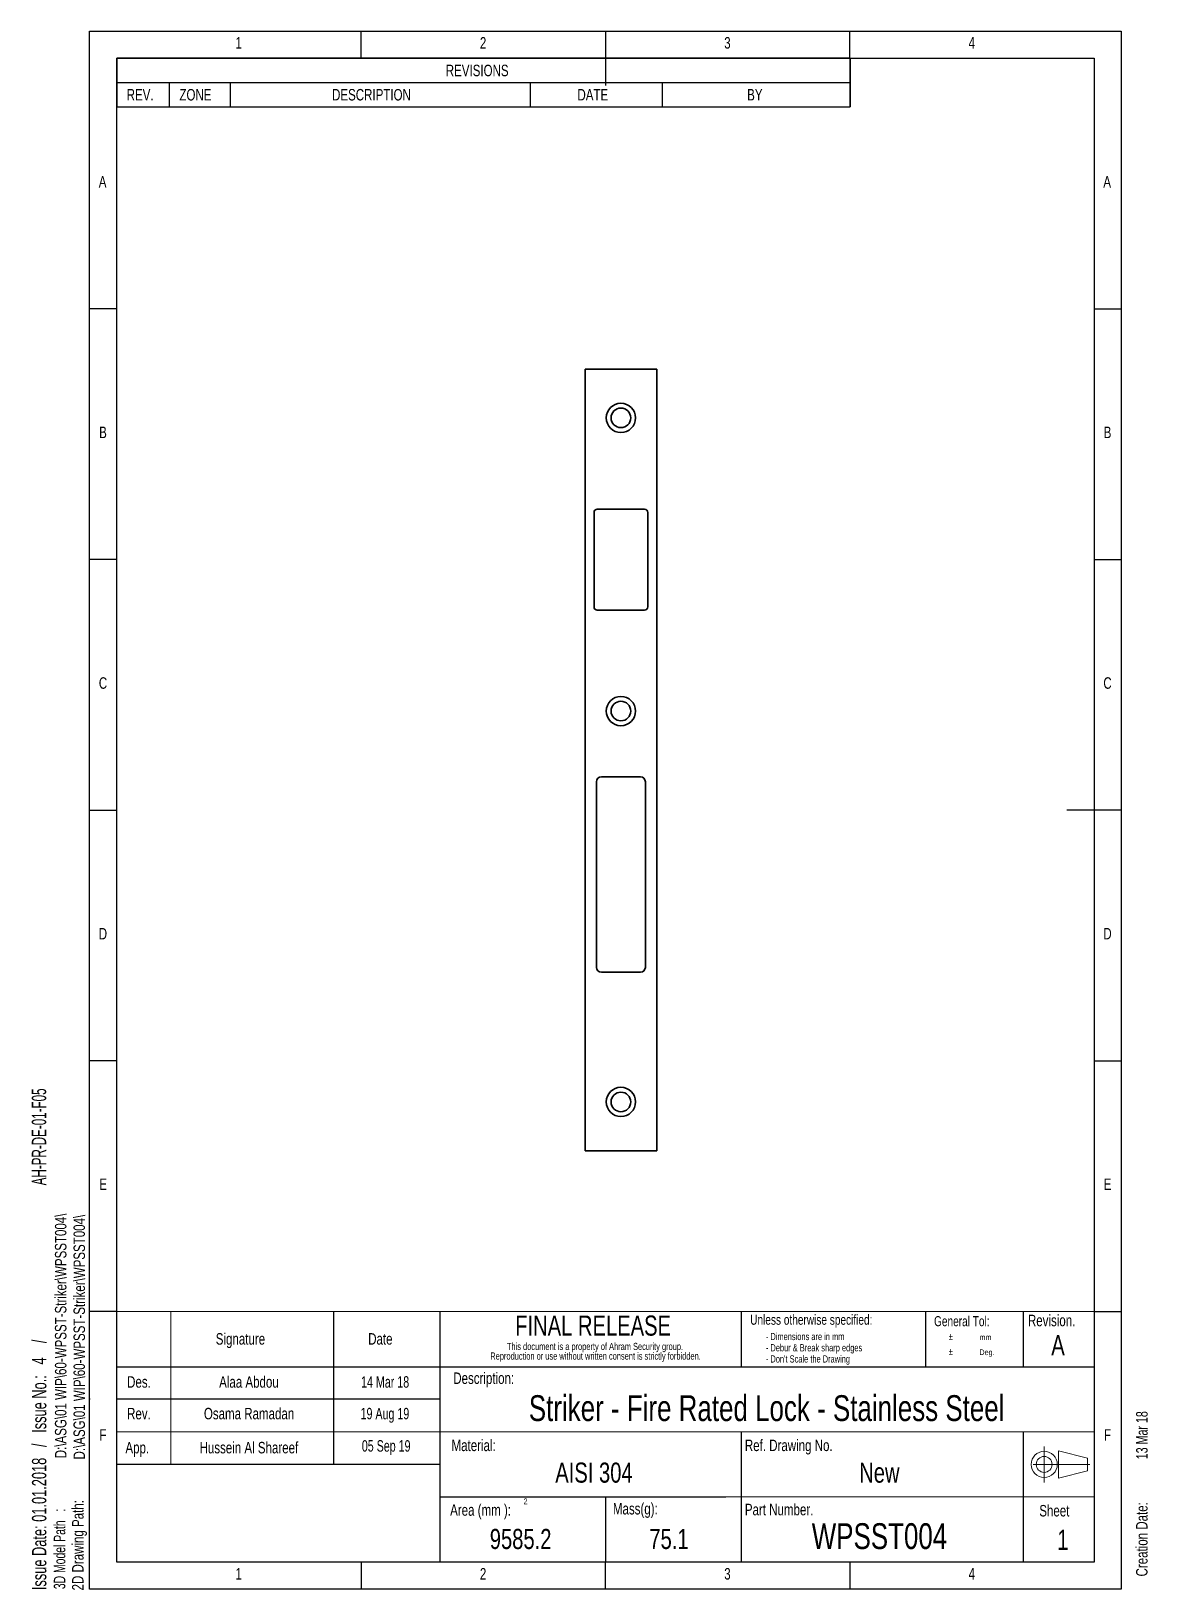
# Model space of a CAD drawing. Header units: millimetres. Extents: x 1 to 207, y 4 to 292.
import ezdxf

# ---------------------------------------------------------------- set-up
doc = ezdxf.new("R2010")
doc.units = ezdxf.units.MM
doc.linetypes.add('CENTERX2', pattern=[20.32, 12.7, -2.54, 2.54, -2.54])
doc.layers.add('FORMAT', color=7, linetype='Continuous')
doc.styles.add('SLDTEXTSTYLE0', font='TXT', dxfattribs={"width": 0.75})
doc.styles.add('SLDTEXTSTYLE1', font='TXT', dxfattribs={"width": 0.676471})
doc.styles.add('SLDTEXTSTYLE2', font='TXT', dxfattribs={"width": 0.666667})
doc.styles.add('SLDTEXTSTYLE3', font='TXT', dxfattribs={"width": 0.605})
doc.styles.add('SLDTEXTSTYLE4', font='TXT', dxfattribs={"width": 0.694444})

# ---------------------------------------------------------------- blocks, each defined once
blk = doc.blocks.new('SW_NOTE_0')
at = {"layer": 'FORMAT', "color": 0, "char_height": 1.3229, "attachment_point": 2, "style": 'SLDTEXTSTYLE0'}
for s, insert in [('Reproduction or use without written consent is strictly forbidden.', (22.49, -0.06)), ('This document is a property of Ahram Security group.', (22.39, 1.71))]:
    blk.add_mtext(s, dxfattribs=dict(at, insert=insert))
blk = doc.blocks.new('SW_NOTE_0_1')
at = {"layer": 'FORMAT', "color": 0, "attachment_point": 1, "style": 'SLDTEXTSTYLE0'}
for s, insert, char_height in [('%%p', (0, 1.71), 1.323), ('mm', (5.65, 1.44), 1.058), ('%%p', (0, -1.06), 1.323), ('Deg.', (5.65, -1.32), 1.058)]:
    blk.add_mtext(s, dxfattribs=dict(at, insert=insert, char_height=char_height))
blk = doc.blocks.new('SW_NOTE_0_2')
at = {"layer": 'FORMAT', "color": 0, "char_height": 2.6458, "attachment_point": 1, "rotation": 90}
for s, insert, style in [('AH-PR-DE-01-F05', (-3.44, 74.57), 'SLDTEXTSTYLE3'), ('Issue Date: 01.01.2018   /   Issue No.:   4    /', (-3.41, 0), 'SLDTEXTSTYLE2')]:
    blk.add_mtext(s, dxfattribs=dict(at, insert=insert, style=style))
blk = doc.blocks.new('SW_NOTE_0_3')
at = {"layer": 'FORMAT', "color": 0, "char_height": 1.3229, "attachment_point": 1, "style": 'SLDTEXTSTYLE0'}
for s, insert in [('- Dimensions are in mm', (0, 1.71)), ('- Debur & Break sharp edges', (0, -0.36)), ("- Don't Scale the Drawing", (0, -2.42))]:
    blk.add_mtext(s, dxfattribs=dict(at, insert=insert))
blk = doc.blocks.new('SW_TABLEANNOTATION_0')
at = {"layer": 'FORMAT', "color": 0}
for p, q in [((0, 0), (0, -4.47)), ((0, 0), (9.67, 0)), ((0, 0), (0, -8.94)), ((135.07, 0), (0, 0)), ((9.67, 0), (20.87, 0)), ((20.87, 0), (76.18, 0)), ((76.18, 0), (100.44, 0)), ((100.44, 0), (135.07, 0)), ((135.07, 0), (135.07, -4.47)), ((135.07, -8.94), (135.07, 0)), ((0, -4.47), (0, -8.94)), ((0, -4.47), (9.67, -4.47)), ((9.67, -4.47), (9.67, -8.94)), ((9.67, -4.47), (20.87, -4.47)), ((20.87, -4.47), (20.87, -8.94)), ((20.87, -4.47), (76.18, -4.47)), ((76.18, -4.47), (76.18, -8.94)), ((76.18, -4.47), (100.44, -4.47)), ((100.44, -4.47), (100.44, -8.94)), ((100.44, -4.47), (135.07, -4.47)), ((135.07, -4.47), (135.07, -8.94)), ((0, -8.94), (9.67, -8.94)), ((0, -8.94), (135.07, -8.94)), ((9.67, -8.94), (20.87, -8.94)), ((20.87, -8.94), (76.18, -8.94)), ((76.18, -8.94), (100.44, -8.94)), ((100.44, -8.94), (135.07, -8.94))]:
    blk.add_line(p, q, dxfattribs=at)
at = {"layer": 'FORMAT', "color": 0, "attachment_point": 1, "style": 'SLDTEXTSTYLE0'}
for s, insert, char_height in [('REVISIONS', (60.61, -1.18), 2.117), ('REV.', (1.84, -5.65), 2.117), ('ZONE', (11.56, -5.65), 2.117), ('DESCRIPTION', (39.67, -5.65), 2.1167), ('DATE', (84.86, -5.65), 2.117), ('BY', (116.11, -5.65), 2.117)]:
    blk.add_mtext(s, dxfattribs=dict(at, insert=insert, char_height=char_height))

msp = doc.modelspace()

# ---------------------------------------------------------------- linework, layer by layer
at = {"color": 8, "linetype": 'Continuous', "lineweight": 25}
for p, q in [((12, 4.5), (12, 291.5)), ((12, 291.5), (202, 291.5)), ((62, 286.5), (62, 291.5)), ((107, 291.5), (107, 286.5)), ((152, 286.5), (152, 291.5)), ((202, 291.5), (202, 4.5)), ((17, 9.5), (17, 286.5)), ((17, 286.5), (197, 286.5)), ((197, 286.5), (197, 9.5)), ((17, 240.33), (12, 240.33)), ((197, 240.33), (202, 240.33)), ((17, 194.17), (12, 194.17)), ((197, 194.17), (202, 194.17)), ((12, 148), (17, 148)), ((202, 148), (197, 148)), ((17, 101.83), (12, 101.83)), ((197, 101.83), (202, 101.83)), ((17, 55.67), (12, 55.67)), ((197, 55.67), (202, 55.67)), ((197, 9.5), (17, 9.5)), ((62, 9.5), (62, 4.5)), ((107, 4.5), (107, 9.5)), ((152, 9.5), (152, 4.5)), ((202, 4.5), (12, 4.5))]:
    msp.add_line(p, q, dxfattribs=at)
at = {"color": 7, "linetype": 'Continuous', "lineweight": 35}
for p, q in [((103.26, 229.27), (103.26, 85.27)), ((116.46, 229.27), (103.26, 229.27)), ((116.46, 85.27), (116.46, 229.27)), ((104.91, 202.87), (104.91, 185.47)), ((105.51, 203.47), (114.21, 203.47)), ((114.81, 185.47), (114.81, 202.87)), ((105.51, 184.87), (114.21, 184.87)), ((105.36, 153.25), (105.36, 119.05)), ((106.26, 154.15), (113.46, 154.15)), ((114.36, 153.25), (114.36, 119.05)), ((106.26, 118.15), (113.46, 118.15)), ((116.46, 85.27), (103.26, 85.27))]:
    msp.add_line(p, q, dxfattribs=at)
at = {"color": 7, "linetype": 'Continuous', "lineweight": 18}
for p, q in [((12, 55.67), (197, 55.67)), ((27, 55.67), (27, 27.5)), ((12.14, 39.5), (12, 39.5)), ((84.16, 33.5), (17, 33.5)), ((84.16, 33.5), (197, 33.5)), ((190.47, 30.01), (190.47, 24.99)), ((195.81, 28.68), (190.47, 30.01)), ((195.81, 26.32), (190.47, 24.99)), ((195.81, 28.68), (195.81, 26.32)), ((129.2, 21.5), (197, 21.5)), ((17, 9.5), (197, 9.5))]:
    msp.add_line(p, q, dxfattribs=at)
at = {"color": 7, "linetype": 'CENTERX2', "lineweight": 18}
for p, q in [((187.82, 30.81), (187.82, 24.19)), ((185.79, 27.5), (196.2, 27.5))]:
    msp.add_line(p, q, dxfattribs=at)
at = {"color": 7, "linetype": 'Continuous', "lineweight": 35}
for centre, radius in [((109.86, 220.27), 2.7), ((109.86, 220.27), 1.8), ((109.86, 166.27), 2.7), ((109.86, 166.27), 1.8), ((109.86, 94.27), 2.7), ((109.86, 94.27), 1.8)]:
    msp.add_circle(centre, radius, dxfattribs=at)
at = {"color": 7, "linetype": 'Continuous', "lineweight": 18}
for radius in [2.41, 1.46]:
    msp.add_circle((187.82, 27.5), radius, dxfattribs=at)
at = {"color": 7, "linetype": 'Continuous', "lineweight": 35}
for centre, radius, start, end in [((105.51, 202.87), 0.6, 90, 180), ((114.21, 202.87), 0.6, 0, 90), ((105.51, 185.47), 0.6, 180, 270), ((114.21, 185.47), 0.6, 270, 0), ((106.26, 153.25), 0.9, 90, 180), ((113.46, 153.25), 0.9, 0, 90), ((106.26, 119.05), 0.9, 180, 270), ((113.46, 119.05), 0.9, 270, 0)]:
    msp.add_arc(centre, radius, start, end, dxfattribs=at)
at = {"layer": 'FORMAT', "color": 7, "lineweight": 25}
for p, q in [((107, 291.5), (107, 281.5)), ((202, 148), (192, 148))]:
    msp.add_line(p, q, dxfattribs=at)
at = {"layer": 'FORMAT', "color": 7}
for p, q in [((57, 27.5), (57, 55.67)), ((76.5, 55.67), (76.5, 9.5)), ((166, 45.5), (166, 55.67)), ((17, 45.5), (197, 45.5)), ((76.5, 39.5), (17, 39.5)), ((132, 33.5), (132, 9.5)), ((184, 9.5), (184, 33.5)), ((76.5, 27.5), (17, 27.5)), ((76.5, 21.5), (129.2, 21.5)), ((132, 9.5), (132, 9.5))]:
    msp.add_line(p, q, dxfattribs=at)
at = {"layer": 'FORMAT', "color": 7, "linetype": 'Continuous'}
msp.add_line((132, 55.67), (132, 45.5), dxfattribs=at)
at = {"layer": 'FORMAT'}
for p, q in [((184, 45.5), (184, 55.67)), ((12.14, 39.5), (12, 39.5)), ((107, 21.5), (107, 9.5))]:
    msp.add_line(p, q, dxfattribs=at)

# ---------------------------------------------------------------- block references
for name, p in [('SW_TABLEANNOTATION_0', (17, 286.5)), ('SW_NOTE_0_3', (136.56, 50.01))]:
    msp.add_blockref(name, p, dxfattribs=at)
at = {"layer": 'FORMAT', "color": 7}
for name, p in [('SW_NOTE_0_2', (4.81, 4.34)), ('SW_NOTE_0', (82.7, 48.18)), ('SW_NOTE_0_1', (170.23, 50.01))]:
    msp.add_blockref(name, p, dxfattribs=at)

# ---------------------------------------------------------------- texts
at = {"color": 7, "linetype": 'Continuous', "lineweight": 0, "style": 'SLDTEXTSTYLE0'}
for s, insert, char_height, attachment_point in [('1', (39.48, 290.41), 2.12, 2), ('2', (84.48, 290.41), 2.12, 2), ('3', (129.48, 290.41), 2.12, 2), ('4', (174.48, 290.41), 2.12, 2), ('A', (14.41, 264.82), 2.12, 2), ('A', (199.41, 264.82), 2.12, 2), ('B', (14.48, 218.66), 2.12, 2), ('B', (199.48, 218.66), 2.12, 2), ('C', (14.48, 172.49), 2.12, 2), ('C', (199.48, 172.49), 2.12, 2), ('D', (14.47, 126.32), 2.12, 2), ('D', (199.47, 126.32), 2.12, 2), ('E', (14.5, 80.16), 2.12, 2), ('E', (199.5, 80.16), 2.12, 2), ('Signature', (35.25, 51.68), 2.117, 1), ('Des.', (18.92, 43.75), 2.117, 1), ('Description:', (78.99, 44.44), 2.1167, 1), ('Striker - Fire Rated Lock - Stainless Steel', (136.7, 40.25), 4.7625, 2), ('Rev.', (18.92, 37.92), 2.117, 1), ('F', (14.48, 33.99), 2.12, 2), ('App.', (18.61, 31.65), 2.117, 1), ('Material:', (78.67, 32.07), 2.117, 1), ('Ref. Drawing No.', (132.69, 32.07), 2.1167, 1), ('F', (199.48, 33.99), 2.12, 2), ('AISI 304', (104.9, 27.84), 3.704, 2), ('Mass(g):', (108.39, 20.4), 2.117, 1), ('Part Number.', (132.69, 20.24), 2.1167, 1), ('Sheet', (186.91, 20.03), 2.117, 1), ('WPSST004', (157.48, 16.67), 4.763, 2), ('1', (191.26, 15.46), 3.7, 2), ('1', (39.48, 8.41), 2.12, 2), ('2', (84.48, 8.41), 2.12, 2), ('3', (129.48, 8.41), 2.12, 2), ('4', (174.48, 8.41), 2.12, 2)]:
    msp.add_mtext(s, dxfattribs=dict(at, insert=insert, char_height=char_height, attachment_point=attachment_point))
at = {"layer": 'FORMAT', "attachment_point": 1, "rotation": 90}
for s, insert, char_height, style in [('D:\\\\ASG\\\\01 WIP\\\\60-WPSST-Striker\\\\WPSST004\\\\', (5.63, 28.64), 2.1167, 'SLDTEXTSTYLE0'), ('D:\\\\ASG\\\\01 WIP\\\\60-WPSST-Striker\\\\WPSST004\\\\', (9.05, 28.41), 2.1167, 'SLDTEXTSTYLE0'), ('13 Mar 18', (204.75, 28.45), 2.117, 'SLDTEXTSTYLE4'), ('Creation Date:', (204.73, 6.86), 2.1167, 'SLDTEXTSTYLE0')]:
    msp.add_mtext(s, dxfattribs=dict(at, insert=insert, char_height=char_height, style=style))
at = {"layer": 'FORMAT'}
for s, insert, char_height, attachment_point, style in [('FINAL RELEASE', (104.74, 54.92), 3.7042, 2, 'SLDTEXTSTYLE0'), ('Alaa Abdou', (41.36, 43.75), 2.117, 2, 'SLDTEXTSTYLE0'), ('14 Mar 18', (66.44, 43.75), 2.117, 2, 'SLDTEXTSTYLE4'), ('Osama Ramadan', (41.38, 37.92), 2.1167, 2, 'SLDTEXTSTYLE0'), ('19 Aug 19', (66.4, 37.92), 2.117, 2, 'SLDTEXTSTYLE4'), ('Hussein Al Shareef', (41.35, 31.65), 2.1167, 2, 'SLDTEXTSTYLE0'), ('05 Sep 19', (66.63, 31.97), 2.117, 2, 'SLDTEXTSTYLE4'), ('2', (91.94, 21.23), 1.06, 1, 'SLDTEXTSTYLE0'), ('9585.2', (91.39, 15.62), 3.704, 2, 'SLDTEXTSTYLE0'), ('75.1', (118.71, 15.62), 3.704, 2, 'SLDTEXTSTYLE0')]:
    msp.add_mtext(s, dxfattribs=dict(at, insert=insert, char_height=char_height, attachment_point=attachment_point, style=style))
at = {"layer": 'FORMAT', "color": 7, "style": 'SLDTEXTSTYLE0'}
for s, insert, char_height, attachment_point in [('Unless otherwise specified:', (133.67, 55.08), 1.8521, 1), ('General Tol:', (167.53, 54.81), 1.8521, 1), ('Revision.', (184.82, 55.07), 2.117, 1), ('Date', (63.32, 51.68), 2.117, 1), ('A', (190.36, 51.32), 3.7, 2), ('New', (157.46, 27.84), 3.704, 2), ('Area (mm ):', (78.41, 20.16), 2.1167, 1)]:
    msp.add_mtext(s, dxfattribs=dict(at, insert=insert, char_height=char_height, attachment_point=attachment_point))
at = {"layer": 'FORMAT', "color": 7, "char_height": 2.1167, "attachment_point": 1, "rotation": 90}
for s, insert, style in [('2D Drawing Path:', (8.78, 4.29), 'SLDTEXTSTYLE0'), ('3D Model Path   :', (5.42, 4.52), 'SLDTEXTSTYLE1')]:
    msp.add_mtext(s, dxfattribs=dict(at, insert=insert, style=style))

doc.saveas('drawing.dxf')
